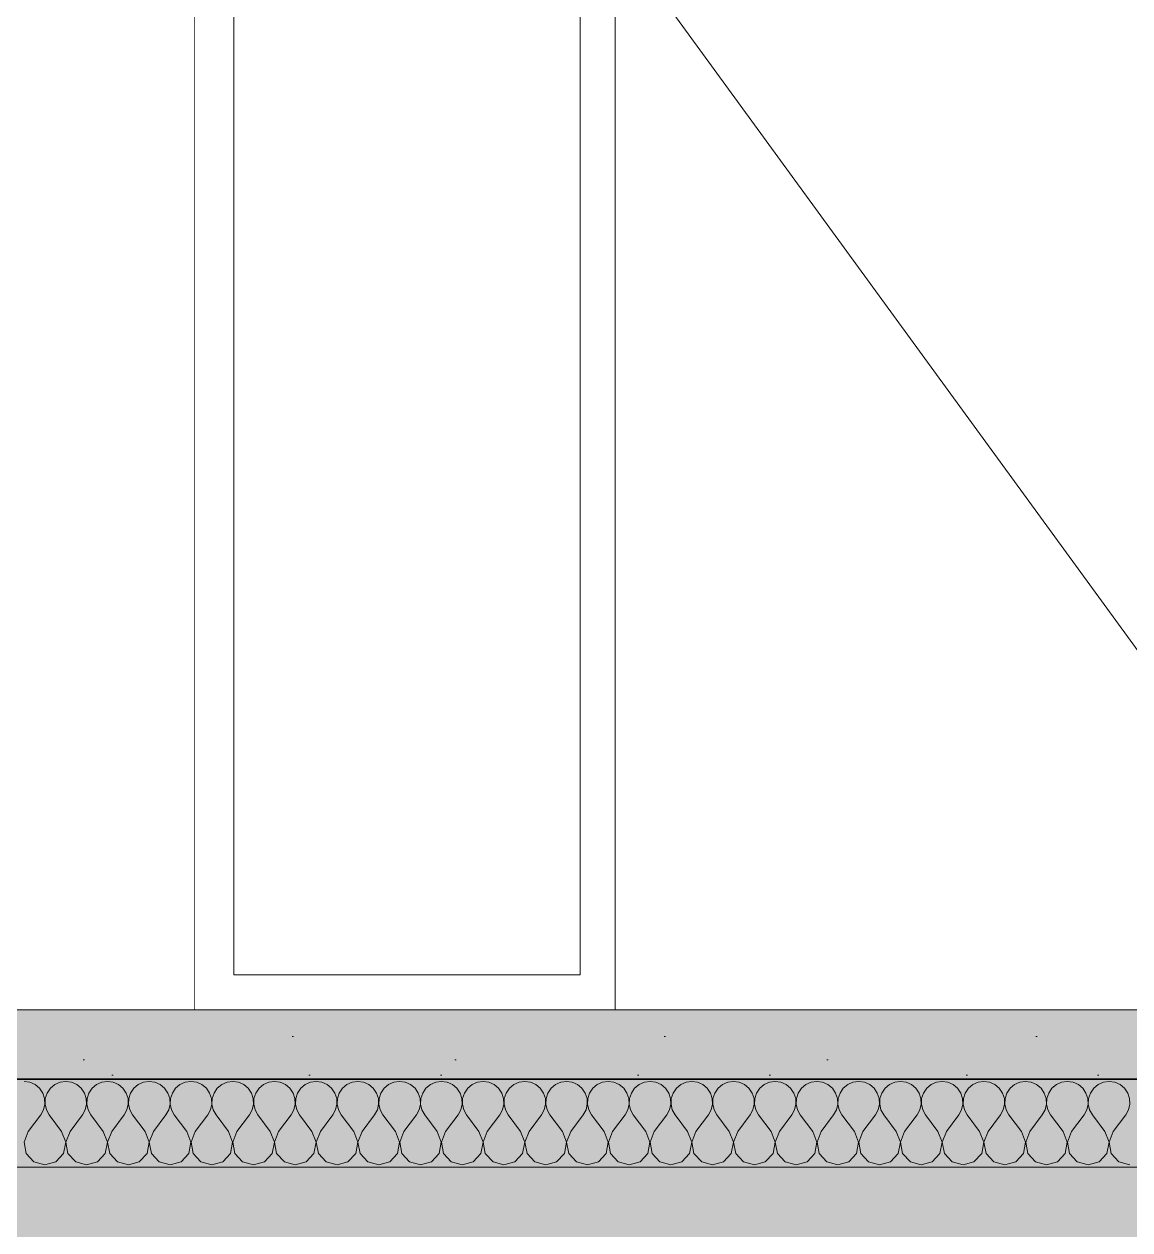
# Model space of a CAD drawing. Header units: millimetres. Extents: x -46169 to 153589, y -86316 to 18123.
# Drawn here: x 109425 to 110687, y -83171 to -81795 of the extents above; entities that cross this region are included whole.
import ezdxf

# ---------------------------------------------------------------- set-up
doc = ezdxf.new("R2010")
doc.units = ezdxf.units.MM
doc.header["$MEASUREMENT"] = 0
doc.linetypes.add('Dashed', pattern=[2822.222233, 1411.111116, -1411.111116])
doc.linetypes.add('Wipeout_Contour', pattern=[1000, 0, -1000])
for name, color, linetype, lineweight, true_color in [('0_Pen_No__105', 7, 'Continuous', 15, 0xa6a6a6), ('New_A-20-M_Floor_Slab_Pen_No__107', 7, 'Continuous', 15, 0xa6a6a6), ('New_A-20-M_Floor_Slab_Pen_No__109', 7, 'Continuous', 15, 0xa6a6a6), ('New_A-20-M_Floor_Slab_Pen_No__162', 7, 'Continuous', 0, 0xe47200)]:
    doc.layers.add(name, color=color, linetype=linetype, lineweight=lineweight, true_color=true_color)
for name, color, linetype, lineweight in [('A-95-P_Drawing_Pen_No__1', 7, 'Continuous', 13), ('A-95-P_Drawing_Pen_No__84', 8, 'Continuous', 20), ('ArchiCAD Doors_Pen_No__3', 7, 'Continuous', 18), ('New_A-20-M_Floor_Slab_Pen_No__1', 7, 'Continuous', 13), ('New_ArchiCAD Doors_Pen_No__87', 8, 'Continuous', 20)]:
    doc.layers.add(name, color=color, linetype=linetype, lineweight=lineweight)
for name, color, linetype in [('ArchiCAD Doors', 7, 'Continuous'), ('New_A-20-M_Floor_Slab', 7, 'Continuous'), ('New_ArchiCAD Doors', 7, 'Continuous')]:
    doc.layers.add(name, color=color, linetype=linetype)

# ---------------------------------------------------------------- blocks, each defined once
blk = doc.blocks.new('Section Elem_2_1', base_point=(95125.2, -82919.8))
at = {"layer": 'New_ArchiCAD Doors_Pen_No__87', "linetype": 'Continuous'}
blk.add_line((109619.4, -80419.8), (109619.4, -82919.8), dxfattribs=at)
blk = doc.blocks.new('*X27', base_point=(95125.2, -82919.8))
at = {"layer": 'New_A-20-M_Floor_Slab_Pen_No__107', "linetype": 'Continuous'}
for p, q in [((109431.3, -83002.5), (109424.8, -83001.6)), ((109437.3, -83005.2), (109431.3, -83002.5)), ((109465.9, -83002.5), (109459.9, -83005.2)), ((109472.4, -83001.6), (109465.9, -83002.5)), ((109478.9, -83002.5), (109472.4, -83001.6)), ((109484.9, -83005.2), (109478.9, -83002.5)), ((109513.5, -83002.5), (109507.5, -83005.2)), ((109520, -83001.6), (109513.5, -83002.5)), ((109526.5, -83002.5), (109520, -83001.6)), ((109532.5, -83005.2), (109526.5, -83002.5)), ((109561.1, -83002.5), (109555.1, -83005.2)), ((109567.6, -83001.6), (109561.1, -83002.5)), ((109574.1, -83002.5), (109567.6, -83001.6)), ((109580.1, -83005.2), (109574.1, -83002.5)), ((109608.7, -83002.5), (109602.7, -83005.2)), ((109615.2, -83001.6), (109608.7, -83002.5)), ((109621.8, -83002.5), (109615.2, -83001.6)), ((109627.8, -83005.2), (109621.8, -83002.5)), ((109656.4, -83002.5), (109650.3, -83005.2)), ((109662.9, -83001.6), (109656.4, -83002.5)), ((109669.4, -83002.5), (109662.9, -83001.6)), ((109675.4, -83005.2), (109669.4, -83002.5)), ((109704, -83002.5), (109698, -83005.2)), ((109710.5, -83001.6), (109704, -83002.5)), ((109717, -83002.5), (109710.5, -83001.6)), ((109723, -83005.2), (109717, -83002.5)), ((109751.6, -83002.5), (109745.6, -83005.2)), ((109758.1, -83001.6), (109751.6, -83002.5)), ((109764.6, -83002.5), (109758.1, -83001.6)), ((109770.6, -83005.2), (109764.6, -83002.5)), ((109799.2, -83002.5), (109793.2, -83005.2)), ((109805.7, -83001.6), (109799.2, -83002.5)), ((109812.2, -83002.5), (109805.7, -83001.6)), ((109818.2, -83005.2), (109812.2, -83002.5)), ((109846.8, -83002.5), (109840.8, -83005.2)), ((109853.3, -83001.6), (109846.8, -83002.5)), ((109859.8, -83002.5), (109853.3, -83001.6)), ((109865.9, -83005.2), (109859.8, -83002.5)), ((109894.5, -83002.5), (109888.4, -83005.2)), ((109901, -83001.6), (109894.5, -83002.5)), ((109907.5, -83002.5), (109901, -83001.6)), ((109913.5, -83005.2), (109907.5, -83002.5)), ((109942.1, -83002.5), (109936.1, -83005.2)), ((109948.6, -83001.6), (109942.1, -83002.5)), ((109955.1, -83002.5), (109948.6, -83001.6)), ((109961.1, -83005.2), (109955.1, -83002.5)), ((109989.7, -83002.5), (109983.7, -83005.2)), ((109996.2, -83001.6), (109989.7, -83002.5)), ((110002.7, -83002.5), (109996.2, -83001.6)), ((110008.7, -83005.2), (110002.7, -83002.5)), ((110037.3, -83002.5), (110031.3, -83005.2)), ((110043.8, -83001.6), (110037.3, -83002.5)), ((110050.3, -83002.5), (110043.8, -83001.6)), ((110056.3, -83005.2), (110050.3, -83002.5)), ((110084.9, -83002.5), (110078.9, -83005.2)), ((110091.4, -83001.6), (110084.9, -83002.5)), ((110097.9, -83002.5), (110091.4, -83001.6)), ((110104, -83005.2), (110097.9, -83002.5)), ((110132.6, -83002.5), (110126.5, -83005.2)), ((110139.1, -83001.6), (110132.6, -83002.5)), ((110145.6, -83002.5), (110139.1, -83001.6)), ((110151.6, -83005.2), (110145.6, -83002.5)), ((110180.2, -83002.5), (110174.2, -83005.2)), ((110186.7, -83001.6), (110180.2, -83002.5)), ((110193.2, -83002.5), (110186.7, -83001.6)), ((110199.2, -83005.2), (110193.2, -83002.5)), ((110227.8, -83002.5), (110221.8, -83005.2)), ((110234.3, -83001.6), (110227.8, -83002.5)), ((110240.8, -83002.5), (110234.3, -83001.6)), ((110246.8, -83005.2), (110240.8, -83002.5)), ((110275.4, -83002.5), (110269.4, -83005.2)), ((110281.9, -83001.6), (110275.4, -83002.5)), ((110288.4, -83002.5), (110281.9, -83001.6)), ((110294.4, -83005.2), (110288.4, -83002.5)), ((110323, -83002.5), (110317, -83005.2)), ((110329.5, -83001.6), (110323, -83002.5)), ((110336, -83002.5), (110329.5, -83001.6)), ((110342.1, -83005.2), (110336, -83002.5)), ((110370.6, -83002.5), (110364.6, -83005.2)), ((110377.2, -83001.6), (110370.6, -83002.5)), ((110383.7, -83002.5), (110377.2, -83001.6)), ((110389.7, -83005.2), (110383.7, -83002.5)), ((110418.3, -83002.5), (110412.3, -83005.2)), ((110424.8, -83001.6), (110418.3, -83002.5)), ((110431.3, -83002.5), (110424.8, -83001.6)), ((110437.3, -83005.2), (110431.3, -83002.5)), ((110465.9, -83002.5), (110459.9, -83005.2)), ((110472.4, -83001.6), (110465.9, -83002.5)), ((110478.9, -83002.5), (110472.4, -83001.6)), ((110484.9, -83005.2), (110478.9, -83002.5)), ((110513.5, -83002.5), (110507.5, -83005.2)), ((110520, -83001.6), (110513.5, -83002.5)), ((110526.5, -83002.5), (110520, -83001.6)), ((110532.5, -83005.2), (110526.5, -83002.5)), ((110561.1, -83002.5), (110555.1, -83005.2)), ((110567.6, -83001.6), (110561.1, -83002.5)), ((110574.1, -83002.5), (110567.6, -83001.6)), ((110580.1, -83005.2), (110574.1, -83002.5)), ((110608.7, -83002.5), (110602.7, -83005.2)), ((110615.2, -83001.6), (110608.7, -83002.5)), ((110621.8, -83002.5), (110615.2, -83001.6)), ((110627.8, -83005.2), (110621.8, -83002.5)), ((110656.4, -83002.5), (110650.3, -83005.2)), ((110662.9, -83001.6), (110656.4, -83002.5)), ((110669.4, -83002.5), (110662.9, -83001.6)), ((110675.4, -83005.2), (110669.4, -83002.5)), ((109442.3, -83009.4), (109437.3, -83005.2)), ((109446.1, -83014.8), (109442.3, -83009.4)), ((109448.2, -83021), (109446.1, -83014.8)), ((109451.1, -83014.8), (109449, -83021)), ((109454.8, -83009.4), (109451.1, -83014.8)), ((109459.9, -83005.2), (109454.8, -83009.4)), ((109490, -83009.4), (109484.9, -83005.2)), ((109493.7, -83014.8), (109490, -83009.4)), ((109495.8, -83021), (109493.7, -83014.8)), ((109498.7, -83014.8), (109496.6, -83021)), ((109502.4, -83009.4), (109498.7, -83014.8)), ((109507.5, -83005.2), (109502.4, -83009.4)), ((109537.6, -83009.4), (109532.5, -83005.2)), ((109541.3, -83014.8), (109537.6, -83009.4)), ((109543.4, -83021), (109541.3, -83014.8)), ((109546.3, -83014.8), (109544.2, -83021)), ((109550.1, -83009.4), (109546.3, -83014.8)), ((109555.1, -83005.2), (109550.1, -83009.4)), ((109585.2, -83009.4), (109580.1, -83005.2)), ((109588.9, -83014.8), (109585.2, -83009.4)), ((109591, -83021), (109588.9, -83014.8)), ((109594, -83014.8), (109591.9, -83021)), ((109597.7, -83009.4), (109594, -83014.8)), ((109602.7, -83005.2), (109597.7, -83009.4)), ((109632.8, -83009.4), (109627.8, -83005.2)), ((109636.5, -83014.8), (109632.8, -83009.4)), ((109638.6, -83021), (109636.5, -83014.8)), ((109641.6, -83014.8), (109639.5, -83021)), ((109645.3, -83009.4), (109641.6, -83014.8)), ((109650.3, -83005.2), (109645.3, -83009.4)), ((109680.4, -83009.4), (109675.4, -83005.2)), ((109684.2, -83014.8), (109680.4, -83009.4)), ((109686.3, -83021), (109684.2, -83014.8)), ((109689.2, -83014.8), (109687.1, -83021)), ((109692.9, -83009.4), (109689.2, -83014.8)), ((109698, -83005.2), (109692.9, -83009.4)), ((109728.1, -83009.4), (109723, -83005.2)), ((109731.8, -83014.8), (109728.1, -83009.4)), ((109733.9, -83021), (109731.8, -83014.8)), ((109736.8, -83014.8), (109734.7, -83021)), ((109740.5, -83009.4), (109736.8, -83014.8)), ((109745.6, -83005.2), (109740.5, -83009.4)), ((109775.7, -83009.4), (109770.6, -83005.2)), ((109779.4, -83014.8), (109775.7, -83009.4)), ((109781.5, -83021), (109779.4, -83014.8)), ((109784.4, -83014.8), (109782.3, -83021)), ((109788.1, -83009.4), (109784.4, -83014.8)), ((109793.2, -83005.2), (109788.1, -83009.4)), ((109823.3, -83009.4), (109818.2, -83005.2)), ((109827, -83014.8), (109823.3, -83009.4)), ((109829.1, -83021), (109827, -83014.8)), ((109832, -83014.8), (109829.9, -83021)), ((109835.8, -83009.4), (109832, -83014.8)), ((109840.8, -83005.2), (109835.8, -83009.4)), ((109870.9, -83009.4), (109865.9, -83005.2)), ((109874.6, -83014.8), (109870.9, -83009.4)), ((109876.7, -83021), (109874.6, -83014.8)), ((109879.7, -83014.8), (109877.6, -83021)), ((109883.4, -83009.4), (109879.7, -83014.8)), ((109888.4, -83005.2), (109883.4, -83009.4)), ((109918.5, -83009.4), (109913.5, -83005.2)), ((109922.3, -83014.8), (109918.5, -83009.4)), ((109924.4, -83021), (109922.3, -83014.8)), ((109927.3, -83014.8), (109925.2, -83021)), ((109931, -83009.4), (109927.3, -83014.8)), ((109936.1, -83005.2), (109931, -83009.4)), ((109966.2, -83009.4), (109961.1, -83005.2)), ((109969.9, -83014.8), (109966.2, -83009.4)), ((109972, -83021), (109969.9, -83014.8)), ((109974.9, -83014.8), (109972.8, -83021)), ((109978.6, -83009.4), (109974.9, -83014.8)), ((109983.7, -83005.2), (109978.6, -83009.4)), ((110013.8, -83009.4), (110008.7, -83005.2)), ((110017.5, -83014.8), (110013.8, -83009.4)), ((110019.6, -83021), (110017.5, -83014.8)), ((110022.5, -83014.8), (110020.4, -83021)), ((110026.2, -83009.4), (110022.5, -83014.8)), ((110031.3, -83005.2), (110026.2, -83009.4)), ((110061.4, -83009.4), (110056.3, -83005.2)), ((110065.1, -83014.8), (110061.4, -83009.4)), ((110067.2, -83021), (110065.1, -83014.8)), ((110070.1, -83014.8), (110068, -83021)), ((110073.9, -83009.4), (110070.1, -83014.8)), ((110078.9, -83005.2), (110073.9, -83009.4)), ((110109, -83009.4), (110104, -83005.2)), ((110112.7, -83014.8), (110109, -83009.4)), ((110114.8, -83021), (110112.7, -83014.8)), ((110117.8, -83014.8), (110115.7, -83021)), ((110121.5, -83009.4), (110117.8, -83014.8)), ((110126.5, -83005.2), (110121.5, -83009.4)), ((110156.6, -83009.4), (110151.6, -83005.2)), ((110160.4, -83014.8), (110156.6, -83009.4)), ((110162.5, -83021), (110160.4, -83014.8)), ((110165.4, -83014.8), (110163.3, -83021)), ((110169.1, -83009.4), (110165.4, -83014.8)), ((110174.2, -83005.2), (110169.1, -83009.4)), ((110204.3, -83009.4), (110199.2, -83005.2)), ((110208, -83014.8), (110204.3, -83009.4)), ((110210.1, -83021), (110208, -83014.8)), ((110213, -83014.8), (110210.9, -83021)), ((110216.7, -83009.4), (110213, -83014.8)), ((110221.8, -83005.2), (110216.7, -83009.4)), ((110251.9, -83009.4), (110246.8, -83005.2)), ((110255.6, -83014.8), (110251.9, -83009.4)), ((110257.7, -83021), (110255.6, -83014.8)), ((110260.6, -83014.8), (110258.5, -83021)), ((110264.3, -83009.4), (110260.6, -83014.8)), ((110269.4, -83005.2), (110264.3, -83009.4)), ((110299.5, -83009.4), (110294.4, -83005.2)), ((110303.2, -83014.8), (110299.5, -83009.4)), ((110305.3, -83021), (110303.2, -83014.8)), ((110308.2, -83014.8), (110306.1, -83021)), ((110312, -83009.4), (110308.2, -83014.8)), ((110317, -83005.2), (110312, -83009.4)), ((110347.1, -83009.4), (110342.1, -83005.2)), ((110350.8, -83014.8), (110347.1, -83009.4)), ((110352.9, -83021), (110350.8, -83014.8)), ((110355.9, -83014.8), (110353.8, -83021)), ((110359.6, -83009.4), (110355.9, -83014.8)), ((110364.6, -83005.2), (110359.6, -83009.4)), ((110394.7, -83009.4), (110389.7, -83005.2)), ((110398.4, -83014.8), (110394.7, -83009.4)), ((110400.5, -83021), (110398.4, -83014.8)), ((110403.5, -83014.8), (110401.4, -83021)), ((110407.2, -83009.4), (110403.5, -83014.8)), ((110412.3, -83005.2), (110407.2, -83009.4)), ((110442.3, -83009.4), (110437.3, -83005.2)), ((110446.1, -83014.8), (110442.3, -83009.4)), ((110448.2, -83021), (110446.1, -83014.8)), ((110451.1, -83014.8), (110449, -83021)), ((110454.8, -83009.4), (110451.1, -83014.8)), ((110459.9, -83005.2), (110454.8, -83009.4)), ((110490, -83009.4), (110484.9, -83005.2)), ((110493.7, -83014.8), (110490, -83009.4)), ((110495.8, -83021), (110493.7, -83014.8)), ((110498.7, -83014.8), (110496.6, -83021)), ((110502.4, -83009.4), (110498.7, -83014.8)), ((110507.5, -83005.2), (110502.4, -83009.4)), ((110537.6, -83009.4), (110532.5, -83005.2)), ((110541.3, -83014.8), (110537.6, -83009.4)), ((110543.4, -83021), (110541.3, -83014.8)), ((110546.3, -83014.8), (110544.2, -83021)), ((110550.1, -83009.4), (110546.3, -83014.8)), ((110555.1, -83005.2), (110550.1, -83009.4)), ((110585.2, -83009.4), (110580.1, -83005.2)), ((110588.9, -83014.8), (110585.2, -83009.4)), ((110591, -83021), (110588.9, -83014.8)), ((110594, -83014.8), (110591.9, -83021)), ((110597.7, -83009.4), (110594, -83014.8)), ((110602.7, -83005.2), (110597.7, -83009.4)), ((110632.8, -83009.4), (110627.8, -83005.2)), ((110636.5, -83014.8), (110632.8, -83009.4)), ((110638.6, -83021), (110636.5, -83014.8)), ((110641.6, -83014.8), (110639.5, -83021)), ((110645.3, -83009.4), (110641.6, -83014.8)), ((110650.3, -83005.2), (110645.3, -83009.4)), ((110680.4, -83009.4), (110675.4, -83005.2)), ((110684.2, -83014.8), (110680.4, -83009.4)), ((110686.3, -83021), (110684.2, -83014.8)), ((109447, -83034), (109448.5, -83027.6)), ((109448.5, -83027.6), (109448.2, -83021)), ((109449, -83021), (109448.7, -83027.6)), ((109448.7, -83027.6), (109450.2, -83034)), ((109494.6, -83034), (109496.1, -83027.6)), ((109496.1, -83027.6), (109495.8, -83021)), ((109496.6, -83021), (109496.3, -83027.6)), ((109496.3, -83027.6), (109497.8, -83034)), ((109542.2, -83034), (109543.7, -83027.6)), ((109543.7, -83027.6), (109543.4, -83021)), ((109544.2, -83021), (109543.9, -83027.6)), ((109543.9, -83027.6), (109545.4, -83034)), ((109589.9, -83034), (109591.3, -83027.6)), ((109591.3, -83027.6), (109591, -83021)), ((109591.9, -83021), (109591.5, -83027.6)), ((109591.5, -83027.6), (109593, -83034)), ((109637.5, -83034), (109639, -83027.6)), ((109639, -83027.6), (109638.6, -83021)), ((109639.5, -83021), (109639.2, -83027.6)), ((109639.2, -83027.6), (109640.6, -83034)), ((109685.1, -83034), (109686.6, -83027.6)), ((109686.6, -83027.6), (109686.3, -83021)), ((109687.1, -83021), (109686.8, -83027.6)), ((109686.8, -83027.6), (109688.3, -83034)), ((109732.7, -83034), (109734.2, -83027.6)), ((109734.2, -83027.6), (109733.9, -83021)), ((109734.7, -83021), (109734.4, -83027.6)), ((109734.4, -83027.6), (109735.9, -83034)), ((109780.3, -83034), (109781.8, -83027.6)), ((109781.8, -83027.6), (109781.5, -83021)), ((109782.3, -83021), (109782, -83027.6)), ((109782, -83027.6), (109783.5, -83034)), ((109827.9, -83034), (109829.4, -83027.6)), ((109829.4, -83027.6), (109829.1, -83021)), ((109829.9, -83021), (109829.6, -83027.6)), ((109829.6, -83027.6), (109831.1, -83034)), ((109875.6, -83034), (109877.1, -83027.6)), ((109877.1, -83027.6), (109876.7, -83021)), ((109877.6, -83021), (109877.2, -83027.6)), ((109877.2, -83027.6), (109878.7, -83034)), ((109923.2, -83034), (109924.7, -83027.6)), ((109924.7, -83027.6), (109924.4, -83021)), ((109925.2, -83021), (109924.9, -83027.6)), ((109924.9, -83027.6), (109926.4, -83034)), ((109970.8, -83034), (109972.3, -83027.6)), ((109972.3, -83027.6), (109972, -83021)), ((109972.8, -83021), (109972.5, -83027.6)), ((109972.5, -83027.6), (109974, -83034)), ((110018.4, -83034), (110019.9, -83027.6)), ((110019.9, -83027.6), (110019.6, -83021)), ((110020.4, -83021), (110020.1, -83027.6)), ((110020.1, -83027.6), (110021.6, -83034)), ((110066, -83034), (110067.5, -83027.6)), ((110067.5, -83027.6), (110067.2, -83021)), ((110068, -83021), (110067.7, -83027.6)), ((110067.7, -83027.6), (110069.2, -83034)), ((110113.7, -83034), (110115.2, -83027.6)), ((110115.2, -83027.6), (110114.8, -83021)), ((110115.7, -83021), (110115.3, -83027.6)), ((110115.3, -83027.6), (110116.8, -83034)), ((110161.3, -83034), (110162.8, -83027.6)), ((110162.8, -83027.6), (110162.5, -83021)), ((110163.3, -83021), (110163, -83027.6)), ((110163, -83027.6), (110164.4, -83034)), ((110208.9, -83034), (110210.4, -83027.6)), ((110210.4, -83027.6), (110210.1, -83021)), ((110210.9, -83021), (110210.6, -83027.6)), ((110210.6, -83027.6), (110212.1, -83034)), ((110256.5, -83034), (110258, -83027.6)), ((110258, -83027.6), (110257.7, -83021)), ((110258.5, -83021), (110258.2, -83027.6)), ((110258.2, -83027.6), (110259.7, -83034)), ((110304.1, -83034), (110305.6, -83027.6)), ((110305.6, -83027.6), (110305.3, -83021)), ((110306.1, -83021), (110305.8, -83027.6)), ((110305.8, -83027.6), (110307.3, -83034)), ((110351.8, -83034), (110353.2, -83027.6)), ((110353.2, -83027.6), (110352.9, -83021)), ((110353.8, -83021), (110353.4, -83027.6)), ((110353.4, -83027.6), (110354.9, -83034)), ((110399.4, -83034), (110400.9, -83027.6)), ((110400.9, -83027.6), (110400.5, -83021)), ((110401.4, -83021), (110401.1, -83027.6)), ((110401.1, -83027.6), (110402.5, -83034)), ((110447, -83034), (110448.5, -83027.6)), ((110448.5, -83027.6), (110448.2, -83021)), ((110449, -83021), (110448.7, -83027.6)), ((110448.7, -83027.6), (110450.2, -83034)), ((110494.6, -83034), (110496.1, -83027.6)), ((110496.1, -83027.6), (110495.8, -83021)), ((110496.6, -83021), (110496.3, -83027.6)), ((110496.3, -83027.6), (110497.8, -83034)), ((110542.2, -83034), (110543.7, -83027.6)), ((110543.7, -83027.6), (110543.4, -83021)), ((110544.2, -83021), (110543.9, -83027.6)), ((110543.9, -83027.6), (110545.4, -83034)), ((110589.9, -83034), (110591.3, -83027.6)), ((110591.3, -83027.6), (110591, -83021)), ((110591.9, -83021), (110591.5, -83027.6)), ((110591.5, -83027.6), (110593, -83034)), ((110637.5, -83034), (110639, -83027.6)), ((110639, -83027.6), (110638.6, -83021)), ((110639.5, -83021), (110639.2, -83027.6)), ((110639.2, -83027.6), (110640.6, -83034)), ((110685.1, -83034), (110686.6, -83027.6)), ((110686.6, -83027.6), (110686.3, -83021)), ((109429.5, -83058.8), (109443.8, -83039.7)), ((109443.8, -83039.7), (109447, -83034)), ((109450.2, -83034), (109453.3, -83039.7)), ((109467.6, -83058.8), (109453.3, -83039.7)), ((109477.2, -83058.8), (109491.4, -83039.7)), ((109491.4, -83039.7), (109494.6, -83034)), ((109497.8, -83034), (109501, -83039.7)), ((109515.2, -83058.8), (109501, -83039.7)), ((109524.8, -83058.8), (109539.1, -83039.7)), ((109539.1, -83039.7), (109542.2, -83034)), ((109545.4, -83034), (109548.6, -83039.7)), ((109562.9, -83058.8), (109548.6, -83039.7)), ((109572.4, -83058.8), (109586.7, -83039.7)), ((109586.7, -83039.7), (109589.9, -83034)), ((109593, -83034), (109596.2, -83039.7)), ((109610.5, -83058.8), (109596.2, -83039.7)), ((109620, -83058.8), (109634.3, -83039.7)), ((109634.3, -83039.7), (109637.5, -83034)), ((109640.6, -83034), (109643.8, -83039.7)), ((109658.1, -83058.8), (109643.8, -83039.7)), ((109667.6, -83058.8), (109681.9, -83039.7)), ((109681.9, -83039.7), (109685.1, -83034)), ((109688.3, -83034), (109691.4, -83039.7)), ((109705.7, -83058.8), (109691.4, -83039.7)), ((109715.2, -83058.8), (109729.5, -83039.7)), ((109729.5, -83039.7), (109732.7, -83034)), ((109735.9, -83034), (109739.1, -83039.7)), ((109753.3, -83058.8), (109739.1, -83039.7)), ((109762.9, -83058.8), (109777.2, -83039.7)), ((109777.2, -83039.7), (109780.3, -83034)), ((109783.5, -83034), (109786.7, -83039.7)), ((109801, -83058.8), (109786.7, -83039.7)), ((109810.5, -83058.8), (109824.8, -83039.7)), ((109824.8, -83039.7), (109827.9, -83034)), ((109831.1, -83034), (109834.3, -83039.7)), ((109848.6, -83058.8), (109834.3, -83039.7)), ((109858.1, -83058.8), (109872.4, -83039.7)), ((109872.4, -83039.7), (109875.6, -83034)), ((109878.7, -83034), (109881.9, -83039.7)), ((109896.2, -83058.8), (109881.9, -83039.7)), ((109905.7, -83058.8), (109920, -83039.7)), ((109920, -83039.7), (109923.2, -83034)), ((109926.4, -83034), (109929.5, -83039.7)), ((109943.8, -83058.8), (109929.5, -83039.7)), ((109953.3, -83058.8), (109967.6, -83039.7)), ((109967.6, -83039.7), (109970.8, -83034)), ((109974, -83034), (109977.2, -83039.7)), ((109991.4, -83058.8), (109977.2, -83039.7)), ((110001, -83058.8), (110015.2, -83039.7)), ((110015.2, -83039.7), (110018.4, -83034)), ((110021.6, -83034), (110024.8, -83039.7)), ((110039.1, -83058.8), (110024.8, -83039.7)), ((110048.6, -83058.8), (110062.9, -83039.7)), ((110062.9, -83039.7), (110066, -83034)), ((110069.2, -83034), (110072.4, -83039.7)), ((110086.7, -83058.8), (110072.4, -83039.7)), ((110096.2, -83058.8), (110110.5, -83039.7)), ((110110.5, -83039.7), (110113.7, -83034)), ((110116.8, -83034), (110120, -83039.7)), ((110134.3, -83058.8), (110120, -83039.7)), ((110143.8, -83058.8), (110158.1, -83039.7)), ((110158.1, -83039.7), (110161.3, -83034)), ((110164.4, -83034), (110167.6, -83039.7)), ((110181.9, -83058.8), (110167.6, -83039.7)), ((110191.4, -83058.8), (110205.7, -83039.7)), ((110205.7, -83039.7), (110208.9, -83034)), ((110212.1, -83034), (110215.2, -83039.7)), ((110229.5, -83058.8), (110215.2, -83039.7)), ((110239.1, -83058.8), (110253.3, -83039.7)), ((110253.3, -83039.7), (110256.5, -83034)), ((110259.7, -83034), (110262.9, -83039.7)), ((110277.2, -83058.8), (110262.9, -83039.7)), ((110286.7, -83058.8), (110301, -83039.7)), ((110301, -83039.7), (110304.1, -83034)), ((110307.3, -83034), (110310.5, -83039.7)), ((110324.8, -83058.8), (110310.5, -83039.7)), ((110334.3, -83058.8), (110348.6, -83039.7)), ((110348.6, -83039.7), (110351.8, -83034)), ((110354.9, -83034), (110358.1, -83039.7)), ((110372.4, -83058.8), (110358.1, -83039.7)), ((110381.9, -83058.8), (110396.2, -83039.7)), ((110396.2, -83039.7), (110399.4, -83034)), ((110402.5, -83034), (110405.7, -83039.7)), ((110420, -83058.8), (110405.7, -83039.7)), ((110429.5, -83058.8), (110443.8, -83039.7)), ((110443.8, -83039.7), (110447, -83034)), ((110450.2, -83034), (110453.3, -83039.7)), ((110467.6, -83058.8), (110453.3, -83039.7)), ((110477.2, -83058.8), (110491.4, -83039.7)), ((110491.4, -83039.7), (110494.6, -83034)), ((110497.8, -83034), (110501, -83039.7)), ((110515.2, -83058.8), (110501, -83039.7)), ((110524.8, -83058.8), (110539.1, -83039.7)), ((110539.1, -83039.7), (110542.2, -83034)), ((110545.4, -83034), (110548.6, -83039.7)), ((110562.9, -83058.8), (110548.6, -83039.7)), ((110572.4, -83058.8), (110586.7, -83039.7)), ((110586.7, -83039.7), (110589.9, -83034)), ((110593, -83034), (110596.2, -83039.7)), ((110610.5, -83058.8), (110596.2, -83039.7)), ((110620, -83058.8), (110634.3, -83039.7)), ((110634.3, -83039.7), (110637.5, -83034)), ((110640.6, -83034), (110643.8, -83039.7)), ((110658.1, -83058.8), (110643.8, -83039.7)), ((110667.6, -83058.8), (110681.9, -83039.7)), ((110681.9, -83039.7), (110685.1, -83034)), ((109429.5, -83058.8), (109424.9, -83070.9)), ((109424.9, -83070.9), (109427.3, -83083.7)), ((109472.3, -83070.9), (109467.6, -83058.8)), ((109469.9, -83083.7), (109472.3, -83070.9)), ((109477.2, -83058.8), (109472.5, -83070.9)), ((109472.5, -83070.9), (109474.9, -83083.7)), ((109519.9, -83070.9), (109515.2, -83058.8)), ((109517.5, -83083.7), (109519.9, -83070.9)), ((109524.8, -83058.8), (109520.1, -83070.9)), ((109520.1, -83070.9), (109522.5, -83083.7)), ((109567.5, -83070.9), (109562.9, -83058.8)), ((109565.1, -83083.7), (109567.5, -83070.9)), ((109572.4, -83058.8), (109567.7, -83070.9)), ((109567.7, -83070.9), (109570.1, -83083.7)), ((109615.2, -83070.9), (109610.5, -83058.8)), ((109612.7, -83083.7), (109615.2, -83070.9)), ((109620, -83058.8), (109615.3, -83070.9)), ((109615.3, -83070.9), (109617.8, -83083.7)), ((109662.8, -83070.9), (109658.1, -83058.8)), ((109660.4, -83083.7), (109662.8, -83070.9)), ((109667.6, -83058.8), (109663, -83070.9)), ((109663, -83070.9), (109665.4, -83083.7)), ((109710.4, -83070.9), (109705.7, -83058.8)), ((109708, -83083.7), (109710.4, -83070.9)), ((109715.2, -83058.8), (109710.6, -83070.9)), ((109710.6, -83070.9), (109713, -83083.7)), ((109758, -83070.9), (109753.3, -83058.8)), ((109755.6, -83083.7), (109758, -83070.9)), ((109762.9, -83058.8), (109758.2, -83070.9)), ((109758.2, -83070.9), (109760.6, -83083.7)), ((109805.6, -83070.9), (109801, -83058.8)), ((109803.2, -83083.7), (109805.6, -83070.9)), ((109810.5, -83058.8), (109805.8, -83070.9)), ((109805.8, -83070.9), (109808.2, -83083.7)), ((109853.2, -83070.9), (109848.6, -83058.8)), ((109850.8, -83083.7), (109853.2, -83070.9)), ((109858.1, -83058.8), (109853.4, -83070.9)), ((109853.4, -83070.9), (109855.9, -83083.7)), ((109900.9, -83070.9), (109896.2, -83058.8)), ((109898.4, -83083.7), (109900.9, -83070.9)), ((109905.7, -83058.8), (109901.1, -83070.9)), ((109901.1, -83070.9), (109903.5, -83083.7)), ((109948.5, -83070.9), (109943.8, -83058.8)), ((109946.1, -83083.7), (109948.5, -83070.9)), ((109953.3, -83058.8), (109948.7, -83070.9)), ((109948.7, -83070.9), (109951.1, -83083.7)), ((109996.1, -83070.9), (109991.4, -83058.8)), ((109993.7, -83083.7), (109996.1, -83070.9)), ((110001, -83058.8), (109996.3, -83070.9)), ((109996.3, -83070.9), (109998.7, -83083.7)), ((110043.7, -83070.9), (110039.1, -83058.8)), ((110041.3, -83083.7), (110043.7, -83070.9)), ((110048.6, -83058.8), (110043.9, -83070.9)), ((110043.9, -83070.9), (110046.3, -83083.7)), ((110091.3, -83070.9), (110086.7, -83058.8)), ((110088.9, -83083.7), (110091.3, -83070.9)), ((110096.2, -83058.8), (110091.5, -83070.9)), ((110091.5, -83070.9), (110094, -83083.7)), ((110139, -83070.9), (110134.3, -83058.8)), ((110136.5, -83083.7), (110139, -83070.9)), ((110143.8, -83058.8), (110139.2, -83070.9)), ((110139.2, -83070.9), (110141.6, -83083.7)), ((110186.6, -83070.9), (110181.9, -83058.8)), ((110184.2, -83083.7), (110186.6, -83070.9)), ((110191.4, -83058.8), (110186.8, -83070.9)), ((110186.8, -83070.9), (110189.2, -83083.7)), ((110234.2, -83070.9), (110229.5, -83058.8)), ((110231.8, -83083.7), (110234.2, -83070.9)), ((110239.1, -83058.8), (110234.4, -83070.9)), ((110234.4, -83070.9), (110236.8, -83083.7)), ((110281.8, -83070.9), (110277.2, -83058.8)), ((110279.4, -83083.7), (110281.8, -83070.9)), ((110286.7, -83058.8), (110282, -83070.9)), ((110282, -83070.9), (110284.4, -83083.7)), ((110329.4, -83070.9), (110324.8, -83058.8)), ((110327, -83083.7), (110329.4, -83070.9)), ((110334.3, -83058.8), (110329.6, -83070.9)), ((110329.6, -83070.9), (110332, -83083.7)), ((110377.1, -83070.9), (110372.4, -83058.8)), ((110374.6, -83083.7), (110377.1, -83070.9)), ((110381.9, -83058.8), (110377.2, -83070.9)), ((110377.2, -83070.9), (110379.7, -83083.7)), ((110424.7, -83070.9), (110420, -83058.8)), ((110422.3, -83083.7), (110424.7, -83070.9)), ((110429.5, -83058.8), (110424.9, -83070.9)), ((110424.9, -83070.9), (110427.3, -83083.7)), ((110472.3, -83070.9), (110467.6, -83058.8)), ((110469.9, -83083.7), (110472.3, -83070.9)), ((110477.2, -83058.8), (110472.5, -83070.9)), ((110472.5, -83070.9), (110474.9, -83083.7)), ((110519.9, -83070.9), (110515.2, -83058.8)), ((110517.5, -83083.7), (110519.9, -83070.9)), ((110524.8, -83058.8), (110520.1, -83070.9)), ((110520.1, -83070.9), (110522.5, -83083.7)), ((110567.5, -83070.9), (110562.9, -83058.8)), ((110565.1, -83083.7), (110567.5, -83070.9)), ((110572.4, -83058.8), (110567.7, -83070.9)), ((110567.7, -83070.9), (110570.1, -83083.7)), ((110615.2, -83070.9), (110610.5, -83058.8)), ((110612.7, -83083.7), (110615.2, -83070.9)), ((110620, -83058.8), (110615.3, -83070.9)), ((110615.3, -83070.9), (110617.8, -83083.7)), ((110662.8, -83070.9), (110658.1, -83058.8)), ((110660.4, -83083.7), (110662.8, -83070.9)), ((110667.6, -83058.8), (110663, -83070.9)), ((110663, -83070.9), (110665.4, -83083.7)), ((109427.3, -83083.7), (109436.1, -83093.3)), ((109461.1, -83093.3), (109469.9, -83083.7)), ((109474.9, -83083.7), (109483.7, -83093.3)), ((109508.7, -83093.3), (109517.5, -83083.7)), ((109522.5, -83083.7), (109531.3, -83093.3)), ((109556.3, -83093.3), (109565.1, -83083.7)), ((109570.1, -83083.7), (109578.9, -83093.3)), ((109604, -83093.3), (109612.7, -83083.7)), ((109617.8, -83083.7), (109626.5, -83093.3)), ((109651.6, -83093.3), (109660.4, -83083.7)), ((109665.4, -83083.7), (109674.2, -83093.3)), ((109699.2, -83093.3), (109708, -83083.7)), ((109713, -83083.7), (109721.8, -83093.3)), ((109746.8, -83093.3), (109755.6, -83083.7)), ((109760.6, -83083.7), (109769.4, -83093.3)), ((109794.4, -83093.3), (109803.2, -83083.7)), ((109808.2, -83083.7), (109817, -83093.3)), ((109842.1, -83093.3), (109850.8, -83083.7)), ((109855.9, -83083.7), (109864.6, -83093.3)), ((109889.7, -83093.3), (109898.4, -83083.7)), ((109903.5, -83083.7), (109912.3, -83093.3)), ((109937.3, -83093.3), (109946.1, -83083.7)), ((109951.1, -83083.7), (109959.9, -83093.3)), ((109984.9, -83093.3), (109993.7, -83083.7)), ((109998.7, -83083.7), (110007.5, -83093.3)), ((110032.5, -83093.3), (110041.3, -83083.7)), ((110046.3, -83083.7), (110055.1, -83093.3)), ((110080.1, -83093.3), (110088.9, -83083.7)), ((110094, -83083.7), (110102.7, -83093.3)), ((110127.8, -83093.3), (110136.5, -83083.7)), ((110141.6, -83083.7), (110150.3, -83093.3)), ((110175.4, -83093.3), (110184.2, -83083.7)), ((110189.2, -83083.7), (110198, -83093.3)), ((110223, -83093.3), (110231.8, -83083.7)), ((110236.8, -83083.7), (110245.6, -83093.3)), ((110270.6, -83093.3), (110279.4, -83083.7)), ((110284.4, -83083.7), (110293.2, -83093.3)), ((110318.2, -83093.3), (110327, -83083.7)), ((110332, -83083.7), (110340.8, -83093.3)), ((110365.9, -83093.3), (110374.6, -83083.7)), ((110379.7, -83083.7), (110388.4, -83093.3)), ((110413.5, -83093.3), (110422.3, -83083.7)), ((110427.3, -83083.7), (110436.1, -83093.3)), ((110461.1, -83093.3), (110469.9, -83083.7)), ((110474.9, -83083.7), (110483.7, -83093.3)), ((110508.7, -83093.3), (110517.5, -83083.7)), ((110522.5, -83083.7), (110531.3, -83093.3)), ((110556.3, -83093.3), (110565.1, -83083.7)), ((110570.1, -83083.7), (110578.9, -83093.3)), ((110604, -83093.3), (110612.7, -83083.7)), ((110617.8, -83083.7), (110626.5, -83093.3)), ((110651.6, -83093.3), (110660.4, -83083.7)), ((110665.4, -83083.7), (110674.2, -83093.3)), ((109436.1, -83093.3), (109448.6, -83096.9)), ((109448.6, -83096.9), (109461.1, -83093.3)), ((109483.7, -83093.3), (109496.2, -83096.9)), ((109496.2, -83096.9), (109508.7, -83093.3)), ((109531.3, -83093.3), (109543.8, -83096.9)), ((109543.8, -83096.9), (109556.3, -83093.3)), ((109578.9, -83093.3), (109591.4, -83096.9)), ((109591.4, -83096.9), (109604, -83093.3)), ((109626.5, -83093.3), (109639.1, -83096.9)), ((109639.1, -83096.9), (109651.6, -83093.3)), ((109674.2, -83093.3), (109686.7, -83096.9)), ((109686.7, -83096.9), (109699.2, -83093.3)), ((109721.8, -83093.3), (109734.3, -83096.9)), ((109734.3, -83096.9), (109746.8, -83093.3)), ((109769.4, -83093.3), (109781.9, -83096.9)), ((109781.9, -83096.9), (109794.4, -83093.3)), ((109817, -83093.3), (109829.5, -83096.9)), ((109829.5, -83096.9), (109842.1, -83093.3)), ((109864.6, -83093.3), (109877.2, -83096.9)), ((109877.2, -83096.9), (109889.7, -83093.3)), ((109912.3, -83093.3), (109924.8, -83096.9)), ((109924.8, -83096.9), (109937.3, -83093.3)), ((109959.9, -83093.3), (109972.4, -83096.9)), ((109972.4, -83096.9), (109984.9, -83093.3)), ((110007.5, -83093.3), (110020, -83096.9)), ((110020, -83096.9), (110032.5, -83093.3)), ((110055.1, -83093.3), (110067.6, -83096.9)), ((110067.6, -83096.9), (110080.1, -83093.3)), ((110102.7, -83093.3), (110115.2, -83096.9)), ((110115.2, -83096.9), (110127.8, -83093.3)), ((110150.3, -83093.3), (110162.9, -83096.9)), ((110162.9, -83096.9), (110175.4, -83093.3)), ((110198, -83093.3), (110210.5, -83096.9)), ((110210.5, -83096.9), (110223, -83093.3)), ((110245.6, -83093.3), (110258.1, -83096.9)), ((110258.1, -83096.9), (110270.6, -83093.3)), ((110293.2, -83093.3), (110305.7, -83096.9)), ((110305.7, -83096.9), (110318.2, -83093.3)), ((110340.8, -83093.3), (110353.3, -83096.9)), ((110353.3, -83096.9), (110365.9, -83093.3)), ((110388.4, -83093.3), (110401, -83096.9)), ((110401, -83096.9), (110413.5, -83093.3)), ((110436.1, -83093.3), (110448.6, -83096.9)), ((110448.6, -83096.9), (110461.1, -83093.3)), ((110483.7, -83093.3), (110496.2, -83096.9)), ((110496.2, -83096.9), (110508.7, -83093.3)), ((110531.3, -83093.3), (110543.8, -83096.9)), ((110543.8, -83096.9), (110556.3, -83093.3)), ((110578.9, -83093.3), (110591.4, -83096.9)), ((110591.4, -83096.9), (110604, -83093.3)), ((110626.5, -83093.3), (110639.1, -83096.9)), ((110639.1, -83096.9), (110651.6, -83093.3)), ((110674.2, -83093.3), (110686.7, -83096.9))]:
    blk.add_line(p, q, dxfattribs=at)
blk = doc.blocks.new('Section Elem_7_1', base_point=(95125.2, -82919.8))
at = {"color": 254, "linetype": 'Wipeout_Contour', "lineweight": 0, "ltscale": 547079.825665}
blk.add_wipeout([(112431.4, -82998.8), (112431.4, -82919.8), (104996.2, -82919.8), (104996.2, -82998.8)], dxfattribs=at).dxf.layer = 'New_A-20-M_Floor_Slab'
at = {"layer": 'New_A-20-M_Floor_Slab_Pen_No__109', "linetype": 'Continuous'}
h = blk.add_hatch(dxfattribs=at)
h.set_pattern_fill('Lightweight_Concrete_0001', color=256, style=0, pattern_type=2)
h.set_pattern_definition([(0, (95125.2, -82919.76), (0, 779.423), [48.75, -401.25]), (0, (95350.2, -82530.04), (0, 779.423), [48.75, -401.25]), (60, (95125.2, -82919.76), (-675, 389.71), [48.75, -401.25]), (60, (95575.2, -82919.76), (-675, 389.71), [48.75, -401.25]), (120, (95173.9, -82919.76), (675, 389.71), [48.75, -401.25]), (120, (95623.9, -82919.76), (675, 389.71), [48.75, -401.25]), (0, (95125.18, -82844.76), (0, 150), [0, -150, 0, -225]), (45, (95200.18, -82844.76), (-106.066, 106.066), [0, -112.5, 0, -187.5])])
h.paths.add_polyline_path([(112431.4, -82998.8), (112431.4, -82919.8), (104996.2, -82919.8), (104996.2, -82998.8)])
at = {"layer": 'New_A-20-M_Floor_Slab_Pen_No__162', "linetype": 'Continuous'}
blk.add_hatch(color=256, dxfattribs=at).paths.add_polyline_path([(112431.4, -82999.3), (112431.4, -82998.8), (104996.2, -82998.8), (104996.2, -82999.3)])
at = {"layer": 'New_A-20-M_Floor_Slab_Pen_No__1', "linetype": 'Continuous'}
blk.add_line((112431.4, -82919.8), (105641.8, -82919.8), dxfattribs=at)
at = {"color": 254, "linetype": 'Wipeout_Contour', "lineweight": 0, "ltscale": 547298.372942}
blk.add_wipeout([(104996.2, -83099.3), (112431.4, -83099.3), (112431.4, -82999.3), (104996.2, -82999.3)], dxfattribs=at).dxf.layer = 'New_A-20-M_Floor_Slab'
at = {"layer": 'New_A-20-M_Floor_Slab_Pen_No__1', "linetype": 'Continuous'}
for p, q in [((112431.4, -82998.8), (104996.2, -82998.8)), ((112431.4, -82999.3), (104996.2, -82999.3)), ((112431.4, -83099.3), (104996.2, -83099.3))]:
    blk.add_line(p, q, dxfattribs=at)
at = {"layer": 'New_A-20-M_Floor_Slab'}
blk.add_blockref('*X27', (95125.2, -82919.8), dxfattribs=at)
blk = doc.blocks.new('Section Elem_44_1', base_point=(95125.2, -82919.8))
at = {"color": 254, "linetype": 'Wipeout_Contour', "lineweight": 0, "ltscale": 684392.388722}
blk.add_wipeout([(109619.4, -80464.8), (109619.4, -82919.8), (109664.3, -82919.8), (109664.3, -82879.8), (109664.3, -80464.8)], dxfattribs=at).dxf.layer = 'ArchiCAD Doors'
at = {"color": 254, "linetype": 'Wipeout_Contour', "lineweight": 0, "ltscale": 686112.803994}
blk.add_wipeout([(110059.3, -82919.8), (110099.3, -82919.8), (110099.3, -80464.8), (110059.3, -80464.8), (110059.3, -82879.8)], dxfattribs=at).dxf.layer = 'ArchiCAD Doors'
at = {"color": 254, "linetype": 'Wipeout_Contour', "lineweight": 0, "ltscale": 549840.346524}
blk.add_wipeout([(110099.3, -82919.8), (110994.3, -82919.8), (110994.3, -80464.8), (110099.3, -80464.8)], dxfattribs=at).dxf.layer = 'ArchiCAD Doors'
at = {"color": 254, "linetype": 'Wipeout_Contour', "lineweight": 0, "ltscale": 550519.8812}
blk.add_wipeout([(110059.3, -82879.8), (109664.3, -82879.8), (109664.3, -82919.8), (110059.3, -82919.8)], dxfattribs=at).dxf.layer = 'ArchiCAD Doors'
at = {"layer": 'ArchiCAD Doors_Pen_No__3', "linetype": 'Continuous'}
for p, q in [((110099.3, -80464.8), (110099.3, -82919.8)), ((110994.3, -82919.8), (110099.3, -81692.3))]:
    blk.add_line(p, q, dxfattribs=at)
at = {"color": 254, "linetype": 'Wipeout_Contour', "lineweight": 0, "ltscale": 547590.149233}
blk.add_wipeout([(110059.3, -82879.8), (110059.3, -80464.8), (109664.3, -80464.8), (109664.3, -82879.8)], dxfattribs=at).dxf.layer = 'ArchiCAD Doors'
at = {"layer": 'ArchiCAD Doors_Pen_No__3', "linetype": 'Continuous'}
for p, q in [((109664.3, -82879.8), (109664.3, -80464.8)), ((110059.3, -80464.8), (110059.3, -82879.8)), ((110059.3, -82879.8), (109664.3, -82879.8))]:
    blk.add_line(p, q, dxfattribs=at)
blk = doc.blocks.new('A06 Atria & End Elevation_STORY_MARKER', base_point=(95125.2, -82919.8))
at = {"layer": '0_Pen_No__105', "linetype": 'Dashed', "ltscale": 0.2}
blk.add_line((104996.2, -82919.8), (113817.9, -82919.8), dxfattribs=at)

msp = doc.modelspace()

# ---------------------------------------------------------------- block references
at = {"layer": 'New_ArchiCAD Doors'}
msp.add_blockref('Section Elem_2_1', (95125.2, -82919.8), dxfattribs=at)

# ---------------------------------------------------------------- next in the draw order: block references
at = {"layer": 'New_A-20-M_Floor_Slab'}
msp.add_blockref('Section Elem_7_1', (95125.2, -82919.8), dxfattribs=at)

# ---------------------------------------------------------------- next in the draw order: block references
at = {"layer": 'ArchiCAD Doors'}
msp.add_blockref('Section Elem_44_1', (95125.2, -82919.8), dxfattribs=at)

# ---------------------------------------------------------------- next in the draw order: hatches: boundary and pattern name
at = {"layer": 'A-95-P_Drawing_Pen_No__84', "linetype": 'Continuous'}
msp.add_hatch(color=256, dxfattribs=at).paths.add_polyline_path([(120504.9, -82919.8), (102270.5, -82919.8), (102270.5, -85671), (120504.9, -85671)])

# ---------------------------------------------------------------- next in the draw order: linework, layer by layer
at = {"layer": 'A-95-P_Drawing_Pen_No__1', "linetype": 'Continuous', "flags": 128}
msp.add_lwpolyline([(120504.9, -82919.8), (102270.5, -82919.8), (102270.5, -85671), (120504.9, -85671)], close=True, dxfattribs=at)

# ---------------------------------------------------------------- next in the draw order: block references
at = {"linetype": 'Continuous', "lineweight": 0}
msp.add_blockref('A06 Atria & End Elevation_STORY_MARKER', (95125.2, -82919.8), dxfattribs=at)

doc.saveas('drawing.dxf')
